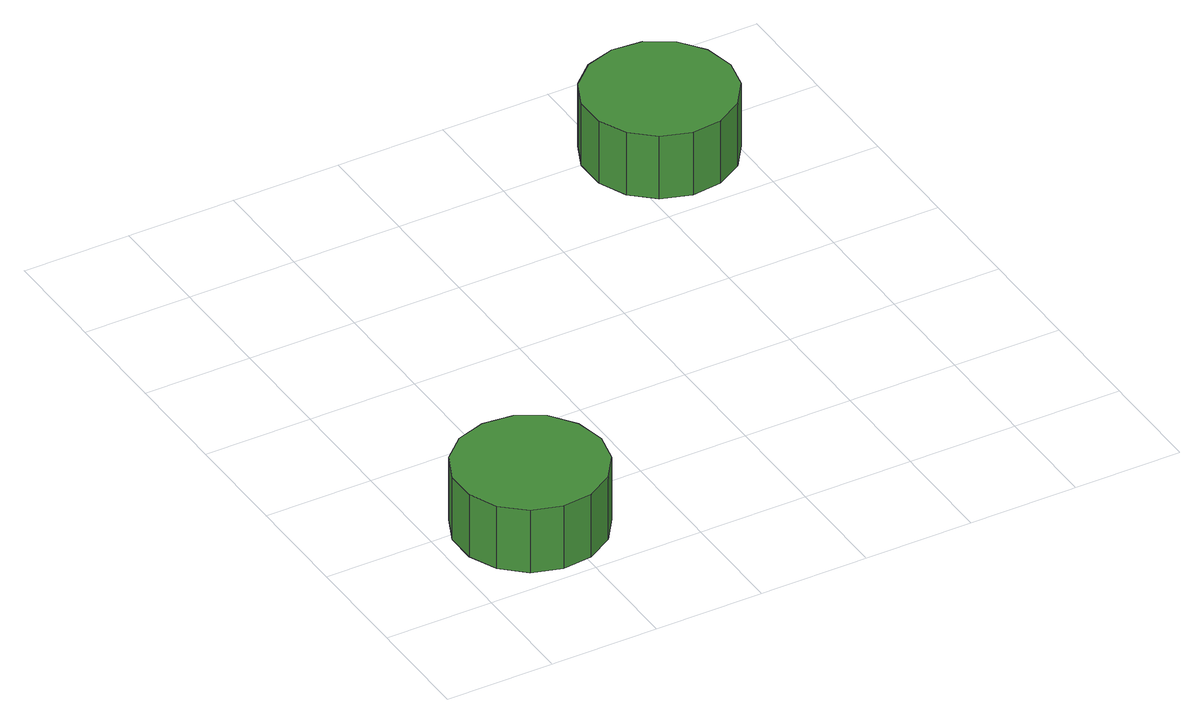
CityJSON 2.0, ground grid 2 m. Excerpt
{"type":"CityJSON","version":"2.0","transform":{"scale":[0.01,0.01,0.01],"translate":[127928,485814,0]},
"CityObjects":{
"tree1":{"type":"SolitaryVegetationObject","attributes":{"function":"something"},"geometry":[{"type":"MultiSurface","lod":"1","boundaries":[[[0,1,2,3,4,5,6,7,8,9,10,11,12,13,14]],[[15,16,17,18,19,20,21,22,23,24,25,26,27,28,29]],[[0,29,28,1]],[[1,28,27,2]],[[2,27,26,3]],[[3,26,25,4]],[[4,25,24,5]],[[5,24,23,6]],[[6,23,22,7]],[[7,22,21,8]],[[8,21,20,9]],[[9,20,19,10]],[[10,19,18,11]],[[11,18,17,12]],[[12,17,16,13]],[[13,16,15,14]],[[14,15,29,0]]]}]},
"tree2":{"type":"SolitaryVegetationObject","attributes":{"function":"something"},"geometry":[{"type":"MultiSurface","lod":"1","boundaries":[[[30,31,32,33,34,35,36,37,38,39,40,41,42,43,44]],[[45,46,47,48,49,50,51,52,53,54,55,56,57,58,59]],[[30,59,58,31]],[[31,58,57,32]],[[32,57,56,33]],[[33,56,55,34]],[[34,55,54,35]],[[35,54,53,36]],[[36,53,52,37]],[[37,52,51,38]],[[38,51,50,39]],[[39,50,49,40]],[[40,49,48,41]],[[41,48,47,42]],[[42,47,46,43]],[[43,46,45,44]],[[44,45,59,30]]]}]}
},
"vertices":[
[297,150,179],[285,205,179],[252,251,179],[203,279,179],[147,285,179],[93,268,179],[51,230,179],[28,178,179],[28,122,179],[51,70,179],[93,32,179],[147,15,179],[203,21,179],[252,49,179],[285,95,179],[285,95,52],[252,49,52],[203,21,52],[147,15,52],[93,32,52],[51,70,52],[28,122,52],[28,178,52],[51,230,52],[93,268,52],[147,285,52],[203,279,52],[252,251,52],[285,205,52],[297,150,52],
[1017,969,171],[1005,1025,171],[972,1070,171],[923,1099,171],[867,1104,171],[813,1087,171],[771,1049,171],[748,998,171],[748,941,171],[771,889,171],[813,852,171],[867,834,171],[923,840,171],[972,868,171],[1005,914,171],[1005,914,44],[972,868,44],[923,840,44],[867,834,44],[813,852,44],[771,889,44],[748,941,44],[748,998,44],[771,1049,44],[813,1087,44],[867,1104,44],[923,1099,44],[972,1070,44],[1005,1025,44],[1017,969,44]
]}
